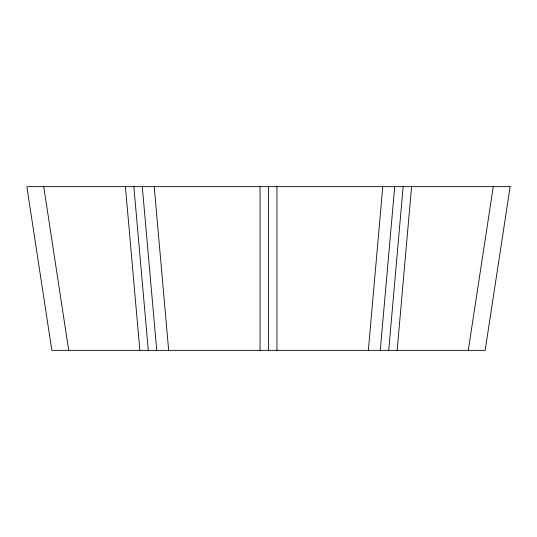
<?xml version="1.0" encoding="UTF-8"?>
<svg xmlns="http://www.w3.org/2000/svg" width="537" height="537" viewBox="0 0 537 537"><rect width="100%" height="100%" fill="white"/><g stroke="black" fill="none" stroke-linecap="round" stroke-linejoin="round"><path stroke-width="0.81" d="M368.342 350.352L382.774 186.648M380.27 350.352L394.708 186.648M388.714 350.352L403.146 186.648M397.152 350.352L411.584 186.648M468.271 350.352L493.275 186.648M43.725 186.648L68.729 350.352M154.226 186.648L168.658 350.352M142.292 186.648L156.73 350.352M133.854 186.648L148.286 350.352M125.416 186.648L139.848 350.352M276.938 186.648L276.938 350.352M268.5 186.648L268.5 350.352M260.062 186.648L260.062 350.352M510.15 186.648L485.153 350.352L51.847 350.352L26.85 186.648L510.15 186.648"/></g></svg>
